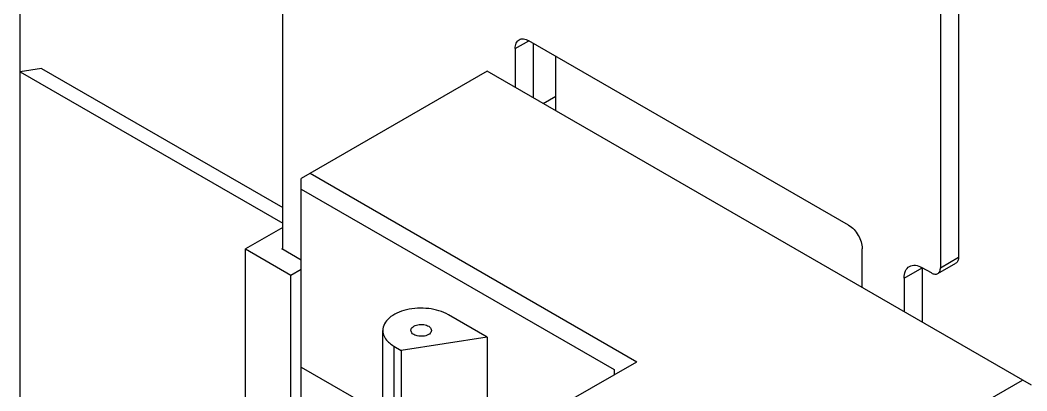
# Model space of a CAD drawing. Header units: millimetres. Extents: x 0 to 1189, y 0 to 841.
# Drawn here: x 912.8 to 1069.7, y 314.5 to 372.4 of the extents above; entities that cross this region are included whole.
import ezdxf

# ---------------------------------------------------------------- set-up
doc = ezdxf.new("R2010")
doc.units = ezdxf.units.MM
doc.header["$LTSCALE"] = 65.395
doc.layers.get('0').update_dxf_attribs({"linetype": 'CONTINUOUS'})
doc.layers.add('SURFACES', color=7, linetype='CONTINUOUS')

msp = doc.modelspace()

# ---------------------------------------------------------------- hatches: boundary and pattern name
at = {"linetype": 'Continuous'}
h = msp.add_hatch(dxfattribs=at)
h.set_pattern_fill('DEFAULT__2', color=2, scale=24.760129, angle=285, style=0, pattern_type=0)
h.set_pattern_definition([(285, (0, 0), (23.91645, 6.4084), [])])
edge = h.paths.add_edge_path()
edge.add_line((972.14, 59.58), (1104.7, 80.09))
edge.add_line((972.14, 80), (972.14, 59.58))
edge.add_line((972.14, 80), (1102.91, 100.23))
edge.add_line((1102.91, 100.23), (1102.91, 254.54))
edge.add_line((1104.7, 254.82), (1102.91, 254.54))
edge.add_line((1104.7, 254.82), (1104.7, 354.43))
edge.add_line((1104.7, 354.43), (1109.16, 355.12))
edge.add_line((1109.16, 77.51), (1109.16, 355.12))
edge.add_line((1109.16, 77.51), (1104.7, 76.82))
edge.add_line((1104.7, 76.82), (1104.7, 80.09))
edge = h.paths.add_edge_path()
edge.add_line((985.56, 322.94), (972.18, 320.87))
edge.add_line((985.56, 322.94), (985.56, 304.65))
edge.add_line((972.18, 302.58), (985.56, 304.65))
edge.add_line((972.18, 320.87), (972.18, 302.58))
edge = h.paths.add_edge_path()
edge.add_line((1091.36, 339.31), (1097.6, 340.27))
edge.add_line((1097.6, 340.27), (1097.6, 314.96))
edge.add_line((1091.36, 316.63), (1097.6, 314.96))
edge.add_line((1091.36, 339.31), (1091.36, 316.63))

# ---------------------------------------------------------------- linework, layer by layer
at = {"color": 7, "linetype": 'Continuous'}
for p, q in [((953.69, 336.62), (953.69, 436.23)), ((912.76, 220.63), (912.76, 421.81)), ((1059.05, 378.67), (1059.05, 335.39)), ((1056.22, 377.03), (1056.22, 333.76)), ((1041.9, 340.39), (992.05, 369.17)), ((989.93, 367.95), (989.93, 361.88)), ((992.76, 368.77), (992.76, 360.25)), ((916.11, 364.84), (912.76, 364.33)), ((912.76, 364.33), (953.69, 340.7)), ((916.11, 364.84), (953.69, 343.15)), ((985.56, 364.41), (956.57, 347.67)), ((1070.41, 315.42), (985.56, 364.41)), ((994.27, 359.38), (996.26, 360.53)), ((957.98, 348.48), (1008.9, 319.09)), ((956.57, 301.68), (956.57, 347.67)), ((956.57, 346.03), (1005.36, 317.87)), ((953.69, 340.04), (947.9, 336.69)), ((947.9, 265.66), (947.9, 336.69)), ((947.9, 336.69), (954.97, 332.61)), ((953.55, 336.69), (953.69, 336.77)), ((956.57, 334.95), (953.55, 336.69)), ((1044.02, 330.65), (1044.02, 336.72)), ((1055.81, 332.84), (1058.63, 334.48)), ((954.97, 332.61), (956.57, 333.53)), ((1053.39, 333.76), (1053.39, 325.24)), ((1054.81, 332.94), (1053.39, 333.76)), ((954.97, 261.57), (954.97, 332.61)), ((1050.56, 332.13), (1050.56, 326.88)), ((985.56, 322.94), (979.52, 326.43)), ((969.28, 310.55), (969.28, 323.98)), ((985.56, 322.94), (972.18, 320.87)), ((985.56, 322.94), (985.56, 304.65)), ((971.04, 321.53), (972.18, 320.87)), ((972.18, 320.87), (972.18, 302.58)), ((998.29, 312.97), (1008.9, 319.09)), ((956.57, 318.27), (969.28, 310.94)), ((1005.36, 317.87), (1005.36, 317.05)), ((1032.23, 295), (1069, 316.23))]:
    msp.add_line(p, q, dxfattribs=at)
at = {"color": 9, "linetype": 'Continuous'}
for p, q in [((989.93, 367.95), (992.05, 369.17)), ((1056.22, 333.76), (1059.05, 335.39)), ((1050.56, 332.13), (1053.39, 333.76))]:
    msp.add_line(p, q, dxfattribs=at)
at = {"color": 7, "linetype": 'Continuous'}
for points, knots in [([(989.93, 367.95), (989.93, 368.24), (990, 368.77), (990.35, 369.2), (990.55, 369.32)], [0, 0, 0, 0, 0.550825, 1, 1, 1, 1]), ([(990.55, 369.32), (990.75, 369.44), (991.31, 369.52), (991.8, 369.32), (992.05, 369.17)], [0, 0, 0, 0, 0.449176, 1, 1, 1, 1]), ([(1041.9, 340.39), (1042.53, 340.03), (1043.53, 338.88), (1044.02, 337.44), (1044.02, 336.72)], [0, 0, 0, 0, 0.499999, 1, 1, 1, 1]), ([(1059.05, 335.39), (1059.05, 335.2), (1059, 334.85), (1058.77, 334.55), (1058.63, 334.48)], [0, 0, 0, 0, 0.55075, 1, 1, 1, 1]), ([(1050.56, 332.13), (1050.56, 332.51), (1050.66, 333.22), (1051.12, 333.8), (1051.39, 333.96)], [0, 0, 0, 0, 0.550825, 1, 1, 1, 1]), ([(1051.39, 333.96), (1051.66, 334.11), (1052.4, 334.22), (1053.06, 333.95), (1053.39, 333.76)], [0, 0, 0, 0, 0.449176, 1, 1, 1, 1]), ([(1054.81, 332.94), (1054.97, 332.85), (1055.3, 332.71), (1055.67, 332.76), (1055.81, 332.84)], [0, 0, 0, 0, 0.550749, 1, 1, 1, 1]), ([(1055.81, 332.84), (1055.94, 332.92), (1056.17, 333.21), (1056.22, 333.57), (1056.22, 333.76)], [0, 0, 0, 0, 0.44925, 1, 1, 1, 1])]:
    msp.add_open_spline(points, degree=3, knots=knots, dxfattribs=at)
at = {"layer": 'SURFACES', "color": 7, "linetype": 'Continuous'}
msp.add_line((996.26, 358.23), (996.26, 366.74), dxfattribs=at)
at = {"layer": 'SURFACES', "color": 9, "linetype": 'Continuous'}
msp.add_line((971.04, 321.53), (971.04, 304.38), dxfattribs=at)
at = {"layer": 'SURFACES', "color": 7, "linetype": 'Continuous'}
for points, knots in [([(979.52, 326.43), (978.59, 326.96), (976.38, 327.56), (973.57, 327.42), (971.51, 326.74), (970.31, 326), (969.49, 325.08), (969.28, 324.33), (969.28, 323.98)], [0, 0, 0, 0, 0.269856, 0.561261, 0.695407, 0.813108, 0.912846, 1, 1, 1, 1]), ([(974.15, 324.63), (974.4, 324.77), (974.84, 324.89), (975.44, 324.91), (976.01, 324.83), (976.59, 324.61), (976.88, 324.17), (976.88, 323.98)], [0, 0, 0, 0, 0.271367, 0.419772, 0.565355, 0.81669, 1, 1, 1, 1]), ([(969.28, 323.98), (969.28, 323.51), (969.69, 322.47), (970.54, 321.82), (971.04, 321.53)], [0, 0, 0, 0, 0.44915, 1, 1, 1, 1]), ([(973.68, 323.98), (973.68, 324.04), (973.73, 324.32), (973.96, 324.52), (974.15, 324.63)], [0, 0, 0, 0, 0.220866, 1, 1, 1, 1]), ([(976.41, 323.33), (976.16, 323.18), (975.72, 323.06), (975.12, 323.05), (974.55, 323.13), (973.97, 323.35), (973.68, 323.79), (973.68, 323.98)], [0, 0, 0, 0, 0.271367, 0.419772, 0.565355, 0.81669, 1, 1, 1, 1]), ([(976.88, 323.98), (976.88, 323.92), (976.83, 323.64), (976.6, 323.43), (976.41, 323.33)], [0, 0, 0, 0, 0.220866, 1, 1, 1, 1])]:
    msp.add_open_spline(points, degree=3, knots=knots, dxfattribs=at)

doc.saveas('drawing.dxf')
